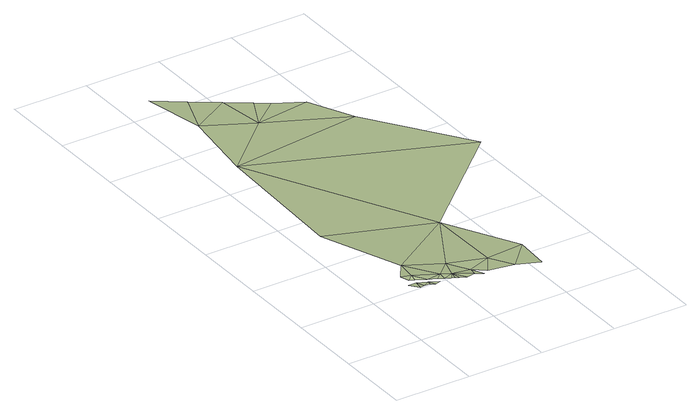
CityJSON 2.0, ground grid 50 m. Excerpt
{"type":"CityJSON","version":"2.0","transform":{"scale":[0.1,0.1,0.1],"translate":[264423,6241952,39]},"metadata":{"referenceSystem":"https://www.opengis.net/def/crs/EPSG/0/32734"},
"CityObjects":{
"terrain1":{"type":"TINRelief","geometry":[{"type":"CompositeSurface","lod":"1","boundaries":[[[0,1,2]],[[1,0,3]],[[4,5,6]],[[3,7,1]],[[4,6,8]],[[7,3,9]],[[8,10,4]],[[9,11,7]],[[5,4,12]],[[13,7,11]],[[4,10,14]],[[4,14,12]],[[15,14,10]],[[14,15,16]],[[16,17,14]],[[17,16,18]],[[17,18,19]],[[20,12,14]],[[21,17,19]],[[17,21,22]],[[17,20,14]],[[23,17,22]],[[17,23,24]],[[24,20,17]],[[25,24,23]],[[26,27,12]],[[12,20,26]],[[28,20,24]],[[28,24,29]],[[28,29,30]],[[26,31,27]],[[28,26,20]],[[28,30,32]],[[30,33,32]],[[28,32,26]],[[34,35,31]],[[36,37,35]],[[26,38,31]],[[39,36,35]],[[39,35,34]],[[40,34,31]],[[39,34,41]],[[31,38,40]],[[41,34,42]],[[43,42,34]],[[43,34,40]]]}]}
},
"vertices":[
[54,88,301],[74,166,287],[22,163,289],[89,101,295],[98,255,285],[43,279,283],[57,211,287],[137,135,288],[88,196,287],[132,104,290],[152,165,286],[163,90,287],[134,415,262],[200,104,287],[252,186,280],[206,138,286],[242,120,284],[307,149,282],[278,103,285],[297,95,285],[367,299,258],[322,85,283],[366,68,281],[422,83,278],[445,157,261],[477,62,272],[648,791,202],[2,1055,190],[608,226,254],[509,79,272],[694,71,259],[133,2128,94],[876,273,236],[837,4,260],[550,2534,52],[243,2699,50],[380,3020,12],[203,3156,9],[1429,1539,127],[534,2891,22],[1037,2263,73],[674,2776,29],[753,2716,32],[923,2600,44]
]}
